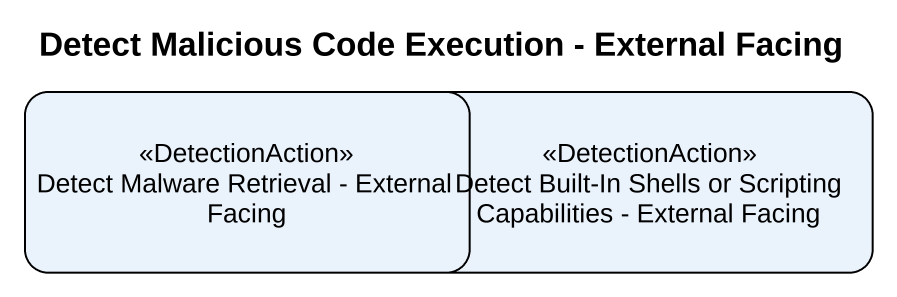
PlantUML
@startuml
title Detect Malicious Code Execution - External Facing
hide empty description
state "Detect Malware Retrieval - External Facing" as Detect_Malware_Retrieval <<DetectionAction>>
state "Detect Built-In Shells or Scripting Capabilities - External Facing" as Detect_Built_In_Shells_or <<DetectionAction>>
@enduml
